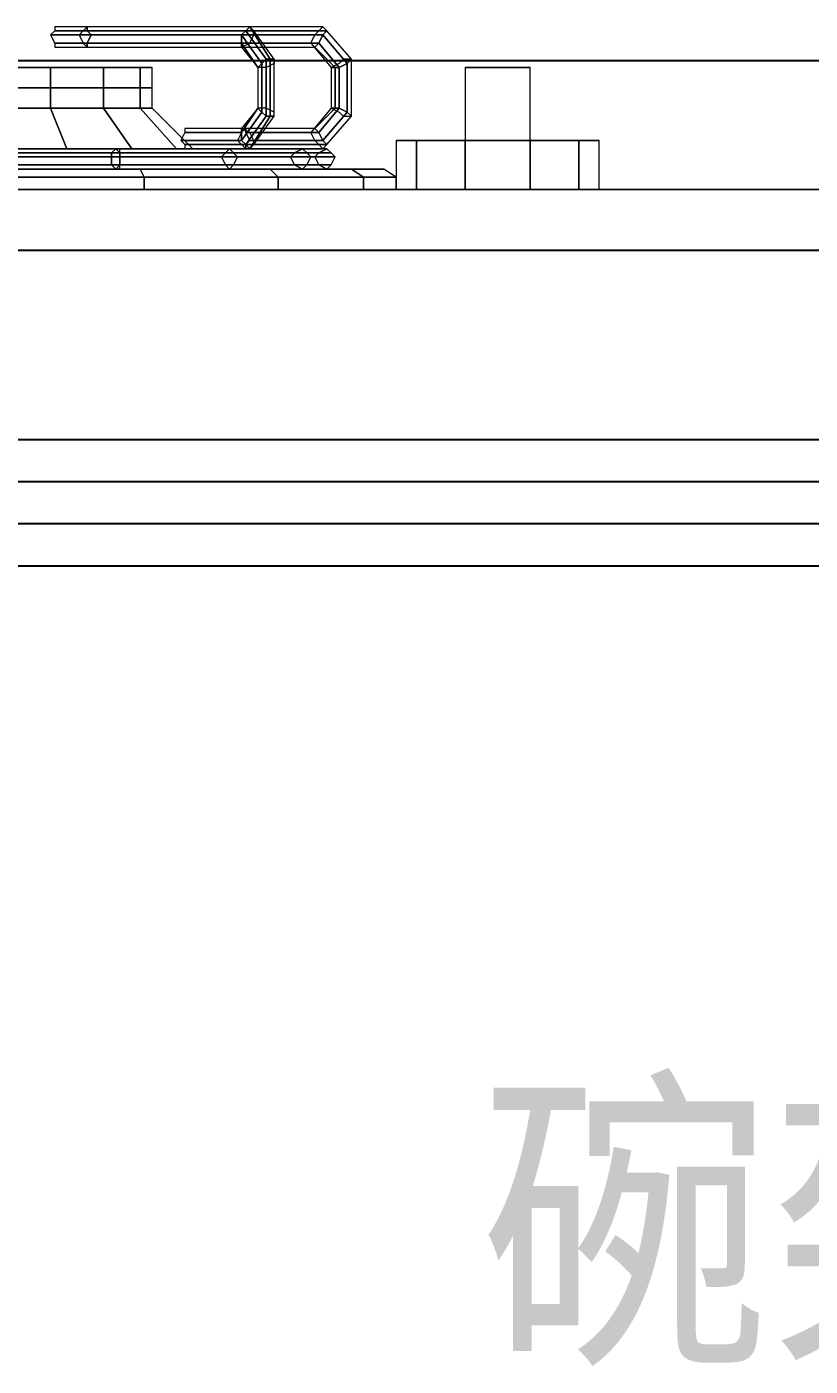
# Model space of a CAD drawing. Header units: millimetres. Extents: x -497855 to 324262, y -590254 to -173602.
# Drawn here: x -485885.3 to -485699.2, y -580737.2 to -580419 of the extents above; entities that cross this region are included whole.
import ezdxf

# ---------------------------------------------------------------- set-up
doc = ezdxf.new("R2010")
doc.units = ezdxf.units.MM
doc.layers.add('水电图层', color=4, linetype='Continuous')
doc.styles.add('宋体', font='', dxfattribs={"width": 0.9})
doc.styles.get('宋体').set_extended_font_data('SimSun')

# ---------------------------------------------------------------- blocks, each defined once
blk = doc.blocks.new('thyju')
at = {"color": 7, "lineweight": 0}
for p, q in [((-487429.6, -501179.56), (-487430.56, -501180.53)), ((-487383.24, -501178.6), (-487429.6, -501178.6)), ((-487429.6, -501178.6), (-487429.6, -501179.56)), ((-487429.6, -501179.56), (-487384.21, -501179.56)), ((-487384.21, -501179.56), (-487429.6, -501179.56)), ((-487422.84, -501179.56), (-487423.8, -501180.53)), ((-487421.87, -501178.6), (-487422.84, -501179.56)), ((-487421.87, -501179.56), (-487421.87, -501178.6)), ((-487365.86, -501178.6), (-487421.87, -501178.6)), ((-487421.87, -501178.6), (-487421.87, -501179.56)), ((-487420.9, -501180.53), (-487421.87, -501179.56)), ((-487421.87, -501179.56), (-487364.9, -501179.56)), ((-487364.9, -501179.56), (-487421.87, -501179.56)), ((-487421.87, -501179.56), (-487420.9, -501180.53)), ((-487385.18, -501180.53), (-487384.21, -501179.56)), ((-487384.21, -501179.56), (-487385.18, -501180.53)), ((-487384.21, -501179.56), (-487385.18, -501180.53)), ((-487384.21, -501179.56), (-487383.24, -501178.6)), ((-487383.24, -501178.6), (-487384.21, -501179.56)), ((-487383.24, -501178.6), (-487384.21, -501179.56)), ((-487384.21, -501179.56), (-487379.38, -501186.32)), ((-487379.38, -501186.32), (-487384.21, -501179.56)), ((-487383.24, -501178.6), (-487378.42, -501186.32)), ((-487382.28, -501179.56), (-487383.24, -501178.6)), ((-487378.42, -501186.32), (-487383.24, -501178.6)), ((-487382.28, -501179.56), (-487383.24, -501178.6)), ((-487377.45, -501186.32), (-487382.28, -501179.56)), ((-487382.28, -501180.53), (-487382.28, -501179.56)), ((-487367.79, -501180.53), (-487366.83, -501179.56)), ((-487366.83, -501179.56), (-487365.86, -501178.6)), ((-487364.9, -501179.56), (-487365.86, -501178.6)), ((-487365.86, -501178.6), (-487364.9, -501179.56)), ((-487364.9, -501179.56), (-487365.86, -501180.53)), ((-487364.9, -501179.56), (-487365.86, -501180.53)), ((-487365.86, -501180.53), (-487364.9, -501179.56)), ((-487359.1, -501186.32), (-487364.9, -501179.56)), ((-487430.56, -501180.53), (-487385.18, -501180.53)), ((-487385.18, -501180.53), (-487430.56, -501180.53)), ((-487430.56, -501180.53), (-487429.6, -501182.46)), ((-487385.18, -501182.46), (-487429.6, -501182.46)), ((-487429.6, -501182.46), (-487429.6, -501183.43)), ((-487429.6, -501182.46), (-487385.18, -501182.46)), ((-487429.6, -501183.43), (-487385.18, -501183.43)), ((-487423.8, -501180.53), (-487422.84, -501182.46)), ((-487422.84, -501182.46), (-487421.87, -501183.43)), ((-487421.87, -501182.46), (-487420.9, -501180.53)), ((-487420.9, -501180.53), (-487421.87, -501182.46)), ((-487421.87, -501183.43), (-487421.87, -501182.46)), ((-487421.87, -501182.46), (-487366.83, -501182.46)), ((-487366.83, -501182.46), (-487421.87, -501182.46)), ((-487421.87, -501182.46), (-487421.87, -501183.43)), ((-487421.87, -501183.43), (-487367.79, -501183.43)), ((-487420.9, -501180.53), (-487420.9, -501180.53)), ((-487365.86, -501180.53), (-487420.9, -501180.53)), ((-487420.9, -501180.53), (-487365.86, -501180.53)), ((-487385.18, -501182.46), (-487385.18, -501180.53)), ((-487385.18, -501180.53), (-487380.35, -501187.29)), ((-487380.35, -501187.29), (-487385.18, -501180.53)), ((-487385.18, -501180.53), (-487385.18, -501182.46)), ((-487385.18, -501180.53), (-487385.18, -501182.46)), ((-487385.18, -501180.53), (-487385.18, -501180.53)), ((-487385.18, -501183.43), (-487385.18, -501182.46)), ((-487381.31, -501188.25), (-487385.18, -501182.46)), ((-487385.18, -501182.46), (-487385.18, -501183.43)), ((-487385.18, -501182.46), (-487381.31, -501188.25)), ((-487385.18, -501182.46), (-487385.18, -501183.43)), ((-487385.18, -501183.43), (-487383.24, -501182.46)), ((-487385.18, -501183.43), (-487381.31, -501188.25)), ((-487383.24, -501182.46), (-487382.28, -501180.53)), ((-487368.76, -501182.46), (-487367.79, -501180.53)), ((-487368.76, -501182.46), (-487363.93, -501188.25)), ((-487367.79, -501183.43), (-487368.76, -501182.46)), ((-487367.79, -501183.43), (-487368.76, -501182.46)), ((-487366.83, -501182.46), (-487367.79, -501183.43)), ((-487367.79, -501183.43), (-487366.83, -501182.46)), ((-487366.83, -501182.46), (-487367.79, -501183.43)), ((-487367.79, -501183.43), (-487362.96, -501188.25)), ((-487362.96, -501188.25), (-487367.79, -501183.43)), ((-487365.86, -501180.53), (-487366.83, -501182.46)), ((-487366.83, -501182.46), (-487365.86, -501180.53)), ((-487365.86, -501180.53), (-487366.83, -501182.46)), ((-487362, -501188.25), (-487366.83, -501182.46)), ((-487366.83, -501182.46), (-487362, -501188.25)), ((-487365.86, -501180.53), (-487360.07, -501187.29)), ((-487360.07, -501187.29), (-487365.86, -501180.53)), ((-487365.86, -501180.53), (-487365.86, -501180.53)), ((-487380.35, -501187.29), (-487379.38, -501186.32)), ((-487379.38, -501186.32), (-487380.35, -501187.29)), ((-487380.35, -501187.29), (-487379.38, -501186.32)), ((-487379.38, -501186.32), (-487378.42, -501186.32)), ((-487379.38, -501186.32), (-487379.38, -501199.84)), ((-487378.42, -501186.32), (-487379.38, -501186.32)), ((-487379.38, -501199.84), (-487379.38, -501186.32)), ((-487379.38, -501186.32), (-487378.42, -501186.32)), ((-487378.42, -501186.32), (-487377.45, -501186.32)), ((-487378.42, -501199.84), (-487378.42, -501186.32)), ((-487378.42, -501186.32), (-487377.45, -501186.32)), ((-487378.42, -501186.32), (-487378.42, -501199.84)), ((-487377.45, -501186.32), (-487378.42, -501186.32)), ((-487377.45, -501186.32), (-487377.45, -501187.29)), ((-487377.45, -501199.84), (-487377.45, -501186.32)), ((-487361.03, -501186.32), (-487362, -501187.29)), ((-487359.1, -501186.32), (-487361.03, -501186.32)), ((-487360.07, -501187.29), (-487359.1, -501186.32)), ((-487359.1, -501186.32), (-487360.07, -501187.29)), ((-487360.07, -501187.29), (-487359.1, -501186.32)), ((-487359.1, -501199.84), (-487359.1, -501186.32)), ((-487359.1, -501186.32), (-487359.1, -501186.32)), ((-487430.56, -501188.25), (-487445.05, -501188.25)), ((-487430.56, -501188.25), (-487445.05, -501188.25)), ((-487445.05, -501188.25), (-487430.56, -501188.25)), ((-487430.56, -501193.08), (-487430.56, -501188.25)), ((-487430.56, -501188.25), (-487430.56, -501193.08)), ((-487418.01, -501188.25), (-487430.56, -501188.25)), ((-487418.01, -501188.25), (-487430.56, -501188.25)), ((-487430.56, -501188.25), (-487418.01, -501188.25)), ((-487418.01, -501193.08), (-487418.01, -501188.25)), ((-487418.01, -501188.25), (-487418.01, -501193.08)), ((-487409.32, -501188.25), (-487418.01, -501188.25)), ((-487409.32, -501188.25), (-487418.01, -501188.25)), ((-487418.01, -501188.25), (-487409.32, -501188.25)), ((-487409.32, -501193.08), (-487409.32, -501188.25)), ((-487409.32, -501188.25), (-487409.32, -501193.08)), ((-487406.42, -501188.25), (-487409.32, -501188.25)), ((-487406.42, -501188.25), (-487409.32, -501188.25)), ((-487409.32, -501188.25), (-487406.42, -501188.25)), ((-487406.42, -501193.08), (-487406.42, -501188.25)), ((-487406.42, -501188.25), (-487406.42, -501188.25)), ((-487381.31, -501188.25), (-487380.35, -501187.29)), ((-487381.31, -501188.25), (-487380.35, -501187.29)), ((-487380.35, -501187.29), (-487381.31, -501188.25)), ((-487381.31, -501188.25), (-487381.31, -501188.25)), ((-487379.38, -501188.25), (-487381.31, -501188.25)), ((-487381.31, -501188.25), (-487381.31, -501188.25)), ((-487381.31, -501188.25), (-487381.31, -501197.91)), ((-487380.35, -501187.29), (-487380.35, -501198.88)), ((-487380.35, -501187.29), (-487380.35, -501187.29)), ((-487380.35, -501198.88), (-487380.35, -501187.29)), ((-487377.45, -501187.29), (-487379.38, -501188.25)), ((-487362, -501187.29), (-487363.93, -501188.25)), ((-487363.93, -501188.25), (-487363.93, -501197.91)), ((-487362.96, -501188.25), (-487363.93, -501188.25)), ((-487363.93, -501188.25), (-487362.96, -501188.25)), ((-487363.93, -501188.25), (-487362.96, -501188.25)), ((-487362.96, -501188.25), (-487362, -501188.25)), ((-487362.96, -501188.25), (-487362.96, -501197.91)), ((-487362, -501188.25), (-487362.96, -501188.25)), ((-487362.96, -501197.91), (-487362.96, -501188.25)), ((-487362.96, -501188.25), (-487362, -501188.25)), ((-487362, -501188.25), (-487360.07, -501187.29)), ((-487360.07, -501187.29), (-487362, -501188.25)), ((-487362, -501188.25), (-487360.07, -501187.29)), ((-487362, -501197.91), (-487362, -501188.25)), ((-487362, -501188.25), (-487362, -501197.91)), ((-487360.07, -501187.29), (-487360.07, -501198.88)), ((-487360.07, -501198.88), (-487360.07, -501187.29)), ((-487360.07, -501187.29), (-487360.07, -501187.29)), ((-487316.61, -501188.25), (-487332.06, -501188.25)), ((-487332.06, -501188.25), (-487332.06, -501205.64)), ((-487332.06, -501188.25), (-487316.61, -501188.25)), ((-487316.61, -501188.25), (-487332.06, -501188.25)), ((-487332.06, -501188.25), (-487332.06, -501188.25)), ((-487316.61, -501205.64), (-487316.61, -501188.25)), ((-487316.61, -501188.25), (-487316.61, -501188.25)), ((-487445.05, -501193.08), (-487430.56, -501193.08)), ((-487430.56, -501193.08), (-487445.05, -501193.08)), ((-487430.56, -501193.08), (-487418.01, -501193.08)), ((-487430.56, -501197.91), (-487430.56, -501193.08)), ((-487430.56, -501193.08), (-487430.56, -501197.91)), ((-487418.01, -501193.08), (-487430.56, -501193.08)), ((-487418.01, -501193.08), (-487409.32, -501193.08)), ((-487418.01, -501197.91), (-487418.01, -501193.08)), ((-487418.01, -501193.08), (-487418.01, -501197.91)), ((-487409.32, -501193.08), (-487418.01, -501193.08)), ((-487409.32, -501193.08), (-487406.42, -501193.08)), ((-487409.32, -501197.91), (-487409.32, -501193.08)), ((-487409.32, -501193.08), (-487409.32, -501197.91)), ((-487406.42, -501193.08), (-487409.32, -501193.08)), ((-487406.42, -501197.91), (-487406.42, -501193.08)), ((-487445.05, -501197.91), (-487430.56, -501197.91)), ((-487430.56, -501197.91), (-487445.05, -501197.91)), ((-487430.56, -501197.91), (-487418.01, -501197.91)), ((-487430.56, -501197.91), (-487426.7, -501207.57)), ((-487418.01, -501197.91), (-487430.56, -501197.91)), ((-487426.7, -501207.57), (-487430.56, -501197.91)), ((-487418.01, -501197.91), (-487409.32, -501197.91)), ((-487418.01, -501197.91), (-487411.25, -501207.57)), ((-487409.32, -501197.91), (-487418.01, -501197.91)), ((-487411.25, -501207.57), (-487418.01, -501197.91)), ((-487409.32, -501197.91), (-487406.42, -501197.91)), ((-487400.63, -501207.57), (-487409.32, -501197.91)), ((-487409.32, -501197.91), (-487400.63, -501207.57)), ((-487406.42, -501197.91), (-487409.32, -501197.91)), ((-487396.76, -501207.57), (-487406.42, -501197.91)), ((-487381.31, -501197.91), (-487385.18, -501202.74)), ((-487385.18, -501203.7), (-487381.31, -501197.91)), ((-487381.31, -501197.91), (-487385.18, -501203.7)), ((-487380.35, -501198.88), (-487385.18, -501205.64)), ((-487385.18, -501205.64), (-487380.35, -501198.88)), ((-487381.31, -501197.91), (-487381.31, -501197.91)), ((-487380.35, -501198.88), (-487381.31, -501197.91)), ((-487381.31, -501197.91), (-487380.35, -501198.88)), ((-487379.38, -501197.91), (-487381.31, -501197.91)), ((-487381.31, -501197.91), (-487381.31, -501197.91)), ((-487381.31, -501197.91), (-487380.35, -501198.88)), ((-487380.35, -501198.88), (-487379.38, -501199.84)), ((-487379.38, -501199.84), (-487380.35, -501198.88)), ((-487380.35, -501198.88), (-487379.38, -501199.84)), ((-487380.35, -501198.88), (-487380.35, -501198.88)), ((-487377.45, -501198.88), (-487379.38, -501197.91)), ((-487377.45, -501199.84), (-487377.45, -501198.88)), ((-487363.93, -501197.91), (-487368.76, -501203.7)), ((-487362.96, -501197.91), (-487367.79, -501202.74)), ((-487367.79, -501202.74), (-487362.96, -501197.91)), ((-487366.83, -501203.7), (-487362, -501197.91)), ((-487362, -501197.91), (-487366.83, -501203.7)), ((-487360.07, -501198.88), (-487365.86, -501205.64)), ((-487365.86, -501205.64), (-487360.07, -501198.88)), ((-487363.93, -501197.91), (-487362.96, -501197.91)), ((-487362.96, -501197.91), (-487363.93, -501197.91)), ((-487362.96, -501197.91), (-487363.93, -501197.91)), ((-487363.93, -501197.91), (-487362, -501198.88)), ((-487362.96, -501197.91), (-487362, -501197.91)), ((-487362, -501197.91), (-487362.96, -501197.91)), ((-487362, -501197.91), (-487362.96, -501197.91)), ((-487362, -501197.91), (-487360.07, -501198.88)), ((-487360.07, -501198.88), (-487362, -501197.91)), ((-487360.07, -501198.88), (-487362, -501197.91)), ((-487362, -501198.88), (-487361.03, -501199.84)), ((-487360.07, -501198.88), (-487359.1, -501199.84)), ((-487359.1, -501199.84), (-487360.07, -501198.88)), ((-487359.1, -501199.84), (-487360.07, -501198.88)), ((-487360.07, -501198.88), (-487360.07, -501198.88)), ((-487379.38, -501199.84), (-487384.21, -501206.6)), ((-487384.21, -501206.6), (-487379.38, -501199.84)), ((-487378.42, -501199.84), (-487383.24, -501207.57)), ((-487383.24, -501207.57), (-487378.42, -501199.84)), ((-487382.28, -501206.6), (-487377.45, -501199.84)), ((-487379.38, -501199.84), (-487378.42, -501199.84)), ((-487378.42, -501199.84), (-487379.38, -501199.84)), ((-487379.38, -501199.84), (-487378.42, -501199.84)), ((-487377.45, -501199.84), (-487378.42, -501199.84)), ((-487378.42, -501199.84), (-487377.45, -501199.84)), ((-487378.42, -501199.84), (-487377.45, -501199.84)), ((-487364.9, -501206.6), (-487359.1, -501199.84)), ((-487361.03, -501199.84), (-487359.1, -501199.84)), ((-487359.1, -501199.84), (-487359.1, -501199.84)), ((-487398.69, -501203.7), (-487399.66, -501205.64)), ((-487385.18, -501205.64), (-487399.66, -501205.64)), ((-487399.66, -501205.64), (-487398.69, -501206.6)), ((-487399.66, -501205.64), (-487385.18, -501205.64)), ((-487385.18, -501202.74), (-487398.69, -501202.74)), ((-487398.69, -501202.74), (-487398.69, -501203.7)), ((-487398.69, -501203.7), (-487385.18, -501203.7)), ((-487385.18, -501203.7), (-487398.69, -501203.7)), ((-487385.18, -501203.7), (-487386.14, -501205.64)), ((-487386.14, -501205.64), (-487385.18, -501206.6)), ((-487385.18, -501202.74), (-487385.18, -501203.7)), ((-487385.18, -501203.7), (-487385.18, -501202.74)), ((-487383.24, -501203.7), (-487385.18, -501202.74)), ((-487385.18, -501202.74), (-487385.18, -501203.7)), ((-487384.21, -501202.74), (-487385.18, -501203.7)), ((-487385.18, -501203.7), (-487385.18, -501205.64)), ((-487385.18, -501205.64), (-487385.18, -501203.7)), ((-487385.18, -501203.7), (-487385.18, -501205.64)), ((-487385.18, -501205.64), (-487384.21, -501206.6)), ((-487384.21, -501206.6), (-487385.18, -501205.64)), ((-487385.18, -501205.64), (-487384.21, -501206.6)), ((-487385.18, -501205.64), (-487385.18, -501205.64)), ((-487384.21, -501203.7), (-487384.21, -501202.74)), ((-487367.79, -501202.74), (-487384.21, -501202.74)), ((-487384.21, -501202.74), (-487384.21, -501203.7)), ((-487383.24, -501205.64), (-487384.21, -501203.7)), ((-487366.83, -501203.7), (-487384.21, -501203.7)), ((-487384.21, -501203.7), (-487383.24, -501205.64)), ((-487384.21, -501203.7), (-487366.83, -501203.7)), ((-487384.21, -501206.6), (-487383.24, -501205.64)), ((-487383.24, -501205.64), (-487384.21, -501206.6)), ((-487382.28, -501205.64), (-487383.24, -501203.7)), ((-487383.24, -501205.64), (-487383.24, -501205.64)), ((-487383.24, -501205.64), (-487365.86, -501205.64)), ((-487365.86, -501205.64), (-487383.24, -501205.64)), ((-487382.28, -501206.6), (-487382.28, -501205.64)), ((-487368.76, -501203.7), (-487367.79, -501202.74)), ((-487368.76, -501203.7), (-487367.79, -501202.74)), ((-487367.79, -501205.64), (-487368.76, -501203.7)), ((-487367.79, -501202.74), (-487366.83, -501203.7)), ((-487367.79, -501202.74), (-487366.83, -501203.7)), ((-487366.83, -501203.7), (-487367.79, -501202.74)), ((-487366.83, -501206.6), (-487367.79, -501205.64)), ((-487366.83, -501203.7), (-487365.86, -501205.64)), ((-487365.86, -501205.64), (-487366.83, -501203.7)), ((-487366.83, -501203.7), (-487365.86, -501205.64)), ((-487365.86, -501205.64), (-487364.9, -501206.6)), ((-487365.86, -501205.64), (-487364.9, -501206.6)), ((-487365.86, -501205.64), (-487365.86, -501205.64)), ((-487364.9, -501206.6), (-487365.86, -501205.64)), ((-487348.48, -501205.64), (-487348.48, -501217.22)), ((-487343.65, -501205.64), (-487348.48, -501205.64)), ((-487343.65, -501205.64), (-487348.48, -501205.64)), ((-487348.48, -501205.64), (-487343.65, -501205.64)), ((-487343.65, -501217.22), (-487343.65, -501205.64)), ((-487343.65, -501205.64), (-487343.65, -501217.22)), ((-487332.06, -501205.64), (-487343.65, -501205.64)), ((-487332.06, -501205.64), (-487343.65, -501205.64)), ((-487343.65, -501205.64), (-487332.06, -501205.64)), ((-487332.06, -501205.64), (-487316.61, -501205.64)), ((-487332.06, -501217.22), (-487332.06, -501205.64)), ((-487332.06, -501205.64), (-487332.06, -501217.22)), ((-487316.61, -501205.64), (-487332.06, -501205.64)), ((-487316.61, -501205.64), (-487332.06, -501205.64)), ((-487332.06, -501205.64), (-487316.61, -501205.64)), ((-487316.61, -501217.22), (-487316.61, -501205.64)), ((-487316.61, -501205.64), (-487316.61, -501217.22)), ((-487305.03, -501205.64), (-487316.61, -501205.64)), ((-487305.03, -501205.64), (-487316.61, -501205.64)), ((-487316.61, -501205.64), (-487305.03, -501205.64)), ((-487305.03, -501217.22), (-487305.03, -501205.64)), ((-487305.03, -501205.64), (-487305.03, -501217.22)), ((-487300.2, -501205.64), (-487305.03, -501205.64)), ((-487300.2, -501205.64), (-487305.03, -501205.64)), ((-487305.03, -501205.64), (-487300.2, -501205.64)), ((-487300.2, -501217.22), (-487300.2, -501205.64)), ((-487300.2, -501205.64), (-487300.2, -501205.64)), ((-487445.05, -501207.57), (-487426.7, -501207.57)), ((-487414.14, -501207.57), (-487445.05, -501207.57)), ((-487415.11, -501207.57), (-487445.05, -501207.57)), ((-487414.14, -501208.53), (-487445.05, -501208.53)), ((-487445.05, -501208.53), (-487414.14, -501208.53)), ((-487416.08, -501208.53), (-487445.05, -501208.53)), ((-487445.05, -501208.53), (-487416.08, -501208.53)), ((-487426.7, -501207.57), (-487411.25, -501207.57)), ((-487416.08, -501208.53), (-487415.11, -501207.57)), ((-487415.11, -501207.57), (-487416.08, -501208.53)), ((-487415.11, -501207.57), (-487416.08, -501208.53)), ((-487415.11, -501207.57), (-487416.08, -501208.53)), ((-487416.08, -501209.5), (-487416.08, -501208.53)), ((-487416.08, -501208.53), (-487416.08, -501209.5)), ((-487389.04, -501208.53), (-487416.08, -501208.53)), ((-487416.08, -501208.53), (-487416.08, -501209.5)), ((-487416.08, -501208.53), (-487389.04, -501208.53)), ((-487416.08, -501208.53), (-487416.08, -501209.5)), ((-487414.14, -501208.53), (-487415.11, -501207.57)), ((-487415.11, -501207.57), (-487415.11, -501207.57)), ((-487388.07, -501207.57), (-487415.11, -501207.57)), ((-487415.11, -501207.57), (-487414.14, -501208.53)), ((-487388.07, -501207.57), (-487415.11, -501207.57)), ((-487414.14, -501208.53), (-487415.11, -501207.57)), ((-487415.11, -501207.57), (-487415.11, -501207.57)), ((-487414.14, -501208.53), (-487414.14, -501207.57)), ((-487387.11, -501208.53), (-487414.14, -501208.53)), ((-487414.14, -501208.53), (-487414.14, -501209.5)), ((-487414.14, -501209.5), (-487414.14, -501208.53)), ((-487414.14, -501209.5), (-487414.14, -501208.53)), ((-487414.14, -501208.53), (-487387.11, -501208.53)), ((-487414.14, -501209.5), (-487414.14, -501208.53)), ((-487411.25, -501207.57), (-487400.63, -501207.57)), ((-487400.63, -501207.57), (-487396.76, -501207.57)), ((-487384.21, -501206.6), (-487398.69, -501206.6)), ((-487398.69, -501206.6), (-487398.69, -501207.57)), ((-487398.69, -501206.6), (-487384.21, -501206.6)), ((-487398.69, -501207.57), (-487383.24, -501207.57)), ((-487390, -501209.5), (-487389.04, -501208.53)), ((-487389.04, -501208.53), (-487390, -501209.5)), ((-487389.04, -501208.53), (-487390, -501209.5)), ((-487389.04, -501208.53), (-487390, -501209.5)), ((-487389.04, -501208.53), (-487388.07, -501207.57)), ((-487388.07, -501207.57), (-487389.04, -501208.53)), ((-487388.07, -501207.57), (-487389.04, -501208.53)), ((-487388.07, -501207.57), (-487389.04, -501208.53)), ((-487372.62, -501208.53), (-487389.04, -501208.53)), ((-487389.04, -501208.53), (-487372.62, -501208.53)), ((-487370.69, -501207.57), (-487388.07, -501207.57)), ((-487388.07, -501207.57), (-487387.11, -501208.53)), ((-487387.11, -501208.53), (-487388.07, -501207.57)), ((-487387.11, -501208.53), (-487388.07, -501207.57)), ((-487388.07, -501207.57), (-487388.07, -501207.57)), ((-487370.69, -501207.57), (-487388.07, -501207.57)), ((-487387.11, -501208.53), (-487388.07, -501207.57)), ((-487388.07, -501207.57), (-487388.07, -501207.57)), ((-487369.72, -501208.53), (-487387.11, -501208.53)), ((-487387.11, -501208.53), (-487386.14, -501209.5)), ((-487387.11, -501208.53), (-487369.72, -501208.53)), ((-487386.14, -501209.5), (-487387.11, -501208.53)), ((-487386.14, -501209.5), (-487387.11, -501208.53)), ((-487386.14, -501209.5), (-487387.11, -501208.53)), ((-487385.18, -501206.6), (-487384.21, -501207.57)), ((-487384.21, -501206.6), (-487383.24, -501207.57)), ((-487383.24, -501207.57), (-487384.21, -501206.6)), ((-487384.21, -501206.6), (-487383.24, -501207.57)), ((-487384.21, -501207.57), (-487384.21, -501206.6)), ((-487364.9, -501206.6), (-487384.21, -501206.6)), ((-487384.21, -501206.6), (-487384.21, -501207.57)), ((-487384.21, -501206.6), (-487364.9, -501206.6)), ((-487384.21, -501207.57), (-487365.86, -501207.57)), ((-487383.24, -501207.57), (-487382.28, -501206.6)), ((-487383.24, -501207.57), (-487382.28, -501206.6)), ((-487372.62, -501208.53), (-487373.59, -501209.5)), ((-487372.62, -501208.53), (-487373.59, -501209.5)), ((-487372.62, -501208.53), (-487373.59, -501209.5)), ((-487373.59, -501209.5), (-487372.62, -501208.53)), ((-487370.69, -501207.57), (-487372.62, -501208.53)), ((-487370.69, -501207.57), (-487372.62, -501208.53)), ((-487370.69, -501207.57), (-487372.62, -501208.53)), ((-487372.62, -501208.53), (-487370.69, -501207.57)), ((-487366.83, -501208.53), (-487372.62, -501208.53)), ((-487372.62, -501208.53), (-487366.83, -501208.53)), ((-487369.72, -501208.53), (-487370.69, -501207.57)), ((-487370.69, -501207.57), (-487370.69, -501207.57)), ((-487364.9, -501207.57), (-487370.69, -501207.57)), ((-487370.69, -501207.57), (-487369.72, -501208.53)), ((-487369.72, -501208.53), (-487370.69, -501207.57)), ((-487364.9, -501207.57), (-487370.69, -501207.57)), ((-487369.72, -501208.53), (-487370.69, -501207.57)), ((-487370.69, -501207.57), (-487370.69, -501207.57)), ((-487368.76, -501209.5), (-487369.72, -501208.53)), ((-487363.93, -501208.53), (-487369.72, -501208.53)), ((-487369.72, -501208.53), (-487368.76, -501209.5)), ((-487369.72, -501208.53), (-487363.93, -501208.53)), ((-487368.76, -501209.5), (-487369.72, -501208.53)), ((-487368.76, -501209.5), (-487369.72, -501208.53)), ((-487366.83, -501208.53), (-487367.79, -501209.5)), ((-487367.79, -501209.5), (-487366.83, -501208.53)), ((-487365.86, -501207.57), (-487366.83, -501206.6)), ((-487364.9, -501207.57), (-487366.83, -501208.53)), ((-487366.83, -501208.53), (-487364.9, -501207.57)), ((-487364.9, -501206.6), (-487365.86, -501207.57)), ((-487365.86, -501207.57), (-487364.9, -501206.6)), ((-487363.93, -501208.53), (-487364.9, -501207.57)), ((-487363.93, -501208.53), (-487364.9, -501207.57)), ((-487364.9, -501207.57), (-487364.9, -501207.57)), ((-487362.96, -501209.5), (-487363.93, -501208.53)), ((-487362.96, -501209.5), (-487363.93, -501208.53)), ((-487414.14, -501209.5), (-487445.05, -501209.5)), ((-487445.05, -501209.5), (-487414.14, -501209.5)), ((-487445.05, -501209.5), (-487416.08, -501209.5)), ((-487416.08, -501209.5), (-487445.05, -501209.5)), ((-487414.14, -501211.43), (-487445.05, -501211.43)), ((-487445.05, -501211.43), (-487414.14, -501211.43)), ((-487445.05, -501211.43), (-487416.08, -501211.43)), ((-487416.08, -501211.43), (-487445.05, -501211.43)), ((-487416.08, -501211.43), (-487416.08, -501209.5)), ((-487416.08, -501209.5), (-487416.08, -501211.43)), ((-487416.08, -501209.5), (-487390, -501209.5)), ((-487390, -501209.5), (-487416.08, -501209.5)), ((-487416.08, -501209.5), (-487416.08, -501211.43)), ((-487416.08, -501209.5), (-487416.08, -501211.43)), ((-487415.11, -501212.39), (-487416.08, -501211.43)), ((-487416.08, -501211.43), (-487415.11, -501212.39)), ((-487416.08, -501211.43), (-487389.04, -501211.43)), ((-487389.04, -501211.43), (-487416.08, -501211.43)), ((-487416.08, -501211.43), (-487415.11, -501212.39)), ((-487416.08, -501211.43), (-487415.11, -501212.39)), ((-487415.11, -501212.39), (-487414.14, -501211.43)), ((-487414.14, -501211.43), (-487415.11, -501212.39)), ((-487415.11, -501212.39), (-487414.14, -501211.43)), ((-487386.14, -501209.5), (-487414.14, -501209.5)), ((-487414.14, -501209.5), (-487414.14, -501211.43)), ((-487414.14, -501209.5), (-487386.14, -501209.5)), ((-487414.14, -501211.43), (-487414.14, -501209.5)), ((-487414.14, -501211.43), (-487414.14, -501209.5)), ((-487414.14, -501211.43), (-487414.14, -501209.5)), ((-487414.14, -501211.43), (-487387.11, -501211.43)), ((-487414.14, -501212.39), (-487414.14, -501211.43)), ((-487387.11, -501211.43), (-487414.14, -501211.43)), ((-487389.04, -501211.43), (-487390, -501209.5)), ((-487390, -501209.5), (-487389.04, -501211.43)), ((-487390, -501209.5), (-487373.59, -501209.5)), ((-487373.59, -501209.5), (-487390, -501209.5)), ((-487390, -501209.5), (-487389.04, -501211.43)), ((-487390, -501209.5), (-487389.04, -501211.43)), ((-487388.07, -501212.39), (-487389.04, -501211.43)), ((-487389.04, -501211.43), (-487388.07, -501212.39)), ((-487389.04, -501211.43), (-487372.62, -501211.43)), ((-487372.62, -501211.43), (-487389.04, -501211.43)), ((-487389.04, -501211.43), (-487388.07, -501212.39)), ((-487389.04, -501211.43), (-487388.07, -501212.39)), ((-487387.11, -501211.43), (-487388.07, -501212.39)), ((-487388.07, -501212.39), (-487387.11, -501211.43)), ((-487388.07, -501212.39), (-487387.11, -501211.43)), ((-487388.07, -501212.39), (-487387.11, -501211.43)), ((-487386.14, -501209.5), (-487387.11, -501211.43)), ((-487387.11, -501211.43), (-487386.14, -501209.5)), ((-487387.11, -501211.43), (-487386.14, -501209.5)), ((-487387.11, -501211.43), (-487386.14, -501209.5)), ((-487369.72, -501211.43), (-487387.11, -501211.43)), ((-487387.11, -501211.43), (-487369.72, -501211.43)), ((-487368.76, -501209.5), (-487386.14, -501209.5)), ((-487386.14, -501209.5), (-487368.76, -501209.5)), ((-487373.59, -501209.5), (-487372.62, -501211.43)), ((-487373.59, -501209.5), (-487367.79, -501209.5)), ((-487367.79, -501209.5), (-487373.59, -501209.5)), ((-487373.59, -501209.5), (-487372.62, -501211.43)), ((-487373.59, -501209.5), (-487372.62, -501211.43)), ((-487372.62, -501211.43), (-487373.59, -501209.5)), ((-487372.62, -501211.43), (-487370.69, -501212.39)), ((-487372.62, -501211.43), (-487366.83, -501211.43)), ((-487366.83, -501211.43), (-487372.62, -501211.43)), ((-487372.62, -501211.43), (-487370.69, -501212.39)), ((-487372.62, -501211.43), (-487370.69, -501212.39)), ((-487370.69, -501212.39), (-487372.62, -501211.43)), ((-487370.69, -501212.39), (-487369.72, -501211.43)), ((-487369.72, -501211.43), (-487370.69, -501212.39)), ((-487370.69, -501212.39), (-487369.72, -501211.43)), ((-487370.69, -501212.39), (-487369.72, -501211.43)), ((-487369.72, -501211.43), (-487368.76, -501209.5)), ((-487368.76, -501209.5), (-487369.72, -501211.43)), ((-487369.72, -501211.43), (-487368.76, -501209.5)), ((-487369.72, -501211.43), (-487368.76, -501209.5)), ((-487363.93, -501211.43), (-487369.72, -501211.43)), ((-487369.72, -501211.43), (-487363.93, -501211.43)), ((-487362.96, -501209.5), (-487368.76, -501209.5)), ((-487368.76, -501209.5), (-487362.96, -501209.5)), ((-487367.79, -501209.5), (-487366.83, -501211.43)), ((-487366.83, -501211.43), (-487367.79, -501209.5)), ((-487366.83, -501211.43), (-487364.9, -501212.39)), ((-487364.9, -501212.39), (-487366.83, -501211.43)), ((-487364.9, -501212.39), (-487363.93, -501211.43)), ((-487364.9, -501212.39), (-487363.93, -501211.43)), ((-487363.93, -501211.43), (-487362.96, -501209.5)), ((-487363.93, -501211.43), (-487362.96, -501209.5)), ((-487445.05, -501212.39), (-487414.14, -501212.39)), ((-487445.05, -501212.39), (-487415.11, -501212.39)), ((-487409.32, -501212.39), (-487445.05, -501212.39)), ((-487409.32, -501212.39), (-487445.05, -501212.39)), ((-487445.05, -501212.39), (-487409.32, -501212.39)), ((-487445.05, -501214.33), (-487408.35, -501214.33)), ((-487408.35, -501214.33), (-487445.05, -501214.33)), ((-487415.11, -501212.39), (-487388.07, -501212.39)), ((-487415.11, -501212.39), (-487388.07, -501212.39)), ((-487409.32, -501212.39), (-487408.35, -501214.33)), ((-487378.42, -501212.39), (-487409.32, -501212.39)), ((-487408.35, -501214.33), (-487409.32, -501212.39)), ((-487378.42, -501212.39), (-487409.32, -501212.39)), ((-487409.32, -501212.39), (-487378.42, -501212.39)), ((-487408.35, -501214.33), (-487376.48, -501214.33)), ((-487408.35, -501214.33), (-487408.35, -501217.22)), ((-487376.48, -501214.33), (-487408.35, -501214.33)), ((-487408.35, -501217.22), (-487408.35, -501214.33)), ((-487388.07, -501212.39), (-487370.69, -501212.39)), ((-487388.07, -501212.39), (-487370.69, -501212.39)), ((-487378.42, -501212.39), (-487376.48, -501214.33)), ((-487359.1, -501212.39), (-487378.42, -501212.39)), ((-487376.48, -501214.33), (-487378.42, -501212.39)), ((-487359.1, -501212.39), (-487378.42, -501212.39)), ((-487378.42, -501212.39), (-487359.1, -501212.39)), ((-487376.48, -501214.33), (-487356.21, -501214.33)), ((-487376.48, -501214.33), (-487376.48, -501217.22)), ((-487356.21, -501214.33), (-487376.48, -501214.33)), ((-487376.48, -501217.22), (-487376.48, -501214.33)), ((-487370.69, -501212.39), (-487364.9, -501212.39)), ((-487370.69, -501212.39), (-487364.9, -501212.39)), ((-487359.1, -501212.39), (-487356.21, -501214.33)), ((-487351.38, -501212.39), (-487359.1, -501212.39)), ((-487356.21, -501214.33), (-487359.1, -501212.39)), ((-487351.38, -501212.39), (-487359.1, -501212.39)), ((-487359.1, -501212.39), (-487351.38, -501212.39)), ((-487356.21, -501214.33), (-487348.48, -501214.33)), ((-487356.21, -501214.33), (-487356.21, -501217.22)), ((-487348.48, -501214.33), (-487356.21, -501214.33)), ((-487356.21, -501217.22), (-487356.21, -501214.33)), ((-487348.48, -501214.33), (-487351.38, -501212.39)), ((-487351.38, -501212.39), (-487351.38, -501212.39)), ((-487348.48, -501217.22), (-487348.48, -501214.33)), ((-486965.37, -501217.22), (-487576.74, -501217.22)), ((-487576.74, -501217.22), (-486965.37, -501217.22)), ((-486965.37, -501217.22), (-487576.74, -501217.22)), ((-487445.05, -501217.22), (-487408.35, -501217.22)), ((-487408.35, -501217.22), (-487376.48, -501217.22)), ((-487376.48, -501217.22), (-487356.21, -501217.22)), ((-487356.21, -501217.22), (-487348.48, -501217.22)), ((-487348.48, -501217.22), (-487343.65, -501217.22)), ((-487343.65, -501217.22), (-487332.06, -501217.22)), ((-487332.06, -501217.22), (-487316.61, -501217.22)), ((-487316.61, -501217.22), (-487305.03, -501217.22)), ((-487305.03, -501217.22), (-487300.2, -501217.22)), ((-487586.4, -501231.71), (-486955.71, -501231.71))]:
    blk.add_line(p, q, dxfattribs=at)
at = {"linetype": 'Continuous', "lineweight": 0, "ltscale": 2}
blk.add_line((-487241.91, -501217.22), (-487300.2, -501217.22), dxfattribs=at)

msp = doc.modelspace()

# ---------------------------------------------------------------- linework, layer by layer
at = {"layer": '水电图层', "color": 8}
for p, q in [((-482695.15, -580427.16), (-487055.15, -580427.16)), ((-484820.15, -580527.16), (-487000.15, -580527.16)), ((-484820.15, -580537.16), (-487000.15, -580537.16))]:
    msp.add_line(p, q, dxfattribs=at)
at = {"layer": '水电图层', "color": 255}
for p, q in [((-482695.15, -580472.16), (-487055.15, -580472.16)), ((-482695.15, -580517.16), (-487055.15, -580517.16)), ((-484820.15, -580547.16), (-487000.15, -580547.16))]:
    msp.add_line(p, q, dxfattribs=at)

# ---------------------------------------------------------------- block references
msp.add_blockref('thyju', (1550.91, -79240.45), dxfattribs=at)

# ---------------------------------------------------------------- texts
at = {"layer": '水电图层', "color": 255, "insert": (-485777.47, -580675.06), "char_height": 56, "width": 560.588, "attachment_point": 1, "style": '宋体'}
msp.add_mtext('{\\C84;碗架}', dxfattribs=at)

doc.saveas('drawing.dxf')
